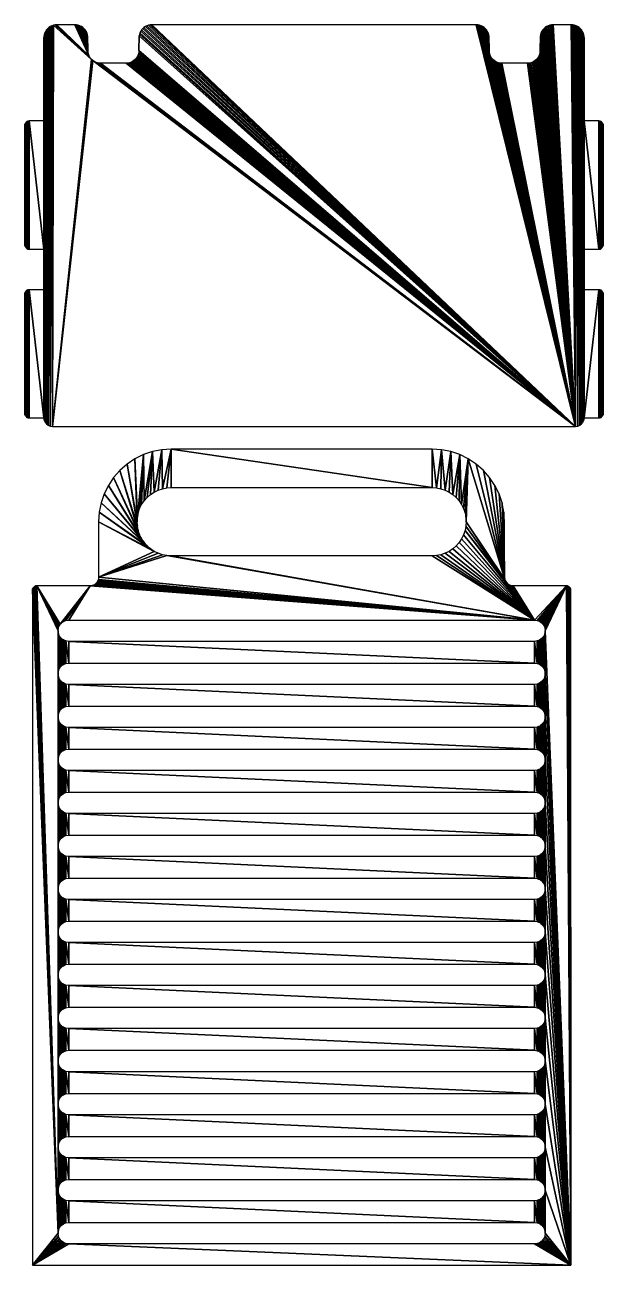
# Model space of a CAD drawing. Header units: metres. Extents: x 5 to 385, y 18 to 313.
# Drawn here: x 4.9 to 140.4, y 18 to 308.3 of the extents above; entities that cross this region are included whole.
import ezdxf

# ---------------------------------------------------------------- set-up
doc = ezdxf.new("R2010")
doc.units = ezdxf.units.M

msp = doc.modelspace()

# ---------------------------------------------------------------- meshes
at = {"layer": 'Group#3'}
mesh = msp.add_polyface(dxfattribs=at)
corners = [(30.7, 206.72), (31.27, 193.04), (32.69, 207.71), (31.2, 192), (31.47, 194.07), (31.81, 195.06), (32.27, 196), (32.85, 196.87), (34.8, 208.42), (33.54, 197.66), (34.33, 198.35), (35.2, 198.93), (36.98, 208.85), (36.14, 199.39), (37.13, 199.73), (39.2, 209), (38.16, 199.93), (39.2, 200), (7.7, 177), (13.22, 168.02), (20.2, 177), (14.24, 168.81), (14.55, 168.91), (15.2, 169), (124.3, 169), (20.72, 177.07), (20.97, 177.15), (21.2, 177.27), (21.42, 177.41), (21.61, 177.59), (21.79, 177.78), (21.93, 178), (22.05, 178.23), (22.13, 178.48), (22.2, 179), (38.16, 184.07), (37.13, 184.27), (36.14, 184.61), (35.2, 185.07), (22.2, 192), (34.33, 185.65), (22.35, 194.22), (33.54, 186.34), (22.78, 196.4), (32.85, 187.13), (23.49, 198.51), (32.27, 188), (24.48, 200.5), (31.81, 188.94), (25.71, 202.35), (31.47, 189.93), (27.18, 204.02), (31.27, 190.96), (28.85, 205.49)]
mesh.append_faces([[corners[k] for k in face] for face in [(0, 1, 2), (1, 0, 3), (2, 7, 8), (8, 11, 12), (12, 14, 15), (18, 19, 20), (20, 24, 25), (25, 24, 26), (26, 24, 27), (27, 24, 28), (28, 24, 29), (29, 24, 30), (30, 24, 31), (31, 24, 32), (32, 24, 33), (34, 38, 39), (39, 40, 41), (41, 42, 43), (43, 44, 45), (45, 46, 47), (47, 48, 49), (49, 50, 51), (51, 52, 53), (53, 3, 0)]], dxfattribs={"vtx0": -1, "vtx1": -1})
mesh.append_faces([[corners[k] for k in face] for face in [(2, 1, 4), (2, 4, 5), (2, 5, 6), (2, 6, 7), (8, 7, 9), (8, 9, 10), (8, 10, 11), (12, 11, 13), (12, 13, 14), (15, 14, 16), (15, 16, 17), (20, 21, 22), (20, 22, 23), (20, 23, 24), (34, 35, 36), (34, 36, 37), (34, 37, 38), (39, 38, 40), (41, 40, 42), (43, 42, 44), (45, 44, 46), (47, 46, 48), (49, 48, 50), (51, 50, 52), (53, 52, 3)]], dxfattribs={"vtx0": -1, "vtx2": -1})
mesh = msp.add_polyface(dxfattribs=at)
corners = [(39.2, 209), (39.2, 200), (100.3, 200), (100.3, 209), (101.34, 199.93), (102.52, 208.85), (102.37, 199.73), (103.36, 199.39), (104.7, 208.42), (104.3, 198.93), (105.17, 198.35), (106.81, 207.71), (105.96, 197.66), (106.65, 196.87), (107.23, 196), (108.8, 206.72), (107.69, 195.06), (108.03, 194.07), (108.23, 193.04), (108.3, 192), (22.13, 178.48), (124.3, 169), (22.2, 179), (38.16, 184.07), (39.2, 184), (100.3, 184), (101.34, 184.07), (102.37, 184.27), (103.36, 184.61), (104.3, 185.07), (105.17, 185.65), (105.96, 186.34), (106.65, 187.13), (107.23, 188), (107.69, 188.94), (108.03, 189.93), (117.71, 177.78), (108.23, 190.96), (117.57, 178), (117.45, 178.23), (117.37, 178.48), (110.65, 205.49), (112.32, 204.02), (113.79, 202.35), (117.3, 179), (115.02, 200.5), (116.01, 198.51), (116.72, 196.4), (117.15, 194.22), (15.2, 164), (124.3, 158.93), (124.3, 164), (15.2, 153.93), (124.3, 148.86), (124.3, 153.93)]
mesh.append_faces([[corners[k] for k in face] for face in [(0, 2, 3), (3, 4, 5), (5, 7, 8), (8, 10, 11), (11, 14, 15), (20, 21, 22), (23, 21, 24), (24, 21, 25), (25, 21, 26), (26, 21, 27), (27, 21, 28), (28, 21, 29), (29, 21, 30), (30, 21, 31), (31, 21, 32), (32, 21, 33), (33, 21, 34), (34, 21, 35), (35, 36, 37), (37, 38, 19), (15, 40, 41), (41, 40, 42), (42, 40, 43), (43, 44, 45), (45, 44, 46), (46, 44, 47), (47, 44, 48), (49, 50, 51), (52, 53, 54)]], dxfattribs={"vtx0": -1, "vtx1": -1})
mesh.append_faces([[corners[k] for k in face] for face in [(22, 21, 23), (35, 21, 36), (19, 40, 15)]], dxfattribs={"vtx0": -1, "vtx1": -1, "vtx2": -1})
mesh.append_faces([[corners[k] for k in face] for face in [(0, 1, 2), (3, 2, 4), (5, 4, 6), (5, 6, 7), (8, 7, 9), (8, 9, 10), (11, 10, 12), (11, 12, 13), (11, 13, 14), (15, 14, 16), (15, 16, 17), (15, 17, 18), (15, 18, 19), (37, 36, 38), (19, 38, 39), (19, 39, 40), (43, 40, 44)]], dxfattribs={"vtx0": -1, "vtx2": -1})
mesh = msp.add_polyface(dxfattribs=at)
corners = [(117.71, 177.78), (124.3, 169), (117.89, 177.59), (118.08, 177.41), (118.3, 177.27), (118.53, 177.15), (118.78, 177.07), (119.3, 177), (131.8, 177), (124.95, 168.91), (125.26, 168.81), (125.55, 168.67), (125.82, 168.48), (126.07, 168.27), (126.28, 168.02), (126.47, 167.75), (126.61, 167.46), (126.71, 167.15), (126.8, 166.5), (124.3, 164), (124.3, 158.93), (124.95, 158.84), (124.95, 164.09), (125.26, 158.74), (125.26, 164.19), (125.55, 158.59), (125.55, 164.33), (125.82, 158.41), (125.82, 164.52), (126.07, 158.2), (126.07, 164.73), (126.28, 157.95), (126.28, 164.98), (126.47, 157.68), (126.47, 165.25), (126.61, 157.39), (126.61, 165.54), (126.71, 157.08), (126.71, 165.85), (126.8, 156.43), (124.3, 153.93), (124.3, 148.86), (124.95, 148.77), (124.95, 154.01), (125.26, 148.67), (125.26, 154.12), (125.55, 148.52), (125.55, 154.26), (125.82, 148.34), (125.82, 154.45), (126.07, 148.12), (126.07, 154.66), (126.28, 147.88), (126.28, 154.91), (126.47, 147.61), (126.47, 155.18), (126.61, 147.31), (126.61, 155.47), (126.71, 147), (126.71, 155.78), (126.8, 146.36), (117.3, 192), (117.15, 194.22), (117.3, 179)]
mesh.append_faces([[corners[k] for k in face] for face in [(0, 1, 2), (2, 1, 3), (3, 1, 4), (4, 1, 5), (5, 1, 6), (6, 1, 7), (7, 1, 8), (19, 21, 22), (22, 23, 24), (24, 25, 26), (26, 27, 28), (28, 29, 30), (30, 31, 32), (32, 33, 34), (34, 35, 36), (36, 37, 38), (38, 39, 18), (40, 42, 43), (43, 44, 45), (45, 46, 47), (47, 48, 49), (49, 50, 51), (51, 52, 53), (53, 54, 55), (55, 56, 57), (57, 58, 59), (59, 60, 39)]], dxfattribs={"vtx0": -1, "vtx1": -1})
mesh.append_faces([[corners[k] for k in face] for face in [(8, 1, 9), (8, 9, 10), (8, 10, 11), (8, 11, 12), (8, 12, 13), (8, 13, 14), (8, 14, 15), (8, 15, 16), (8, 16, 17), (8, 17, 18), (19, 20, 21), (22, 21, 23), (24, 23, 25), (26, 25, 27), (28, 27, 29), (30, 29, 31), (32, 31, 33), (34, 33, 35), (36, 35, 37), (38, 37, 39), (40, 41, 42)]], dxfattribs={"vtx0": -1, "vtx2": -1})
mesh.append_faces([[corners[k] for k in face] for face in [(61, 62, 63)]], dxfattribs={"vtx1": -1})
mesh = msp.add_polyface(dxfattribs=at)
corners = [(6.7, 176), (12.7, 25.5), (6.73, 176.26), (6.78, 176.38), (6.83, 176.5), (6.91, 176.61), (6.99, 176.71), (7.09, 176.79), (7.2, 176.87), (7.32, 176.92), (7.44, 176.97), (7.7, 177), (12.7, 166.5), (12.7, 85.93), (12.7, 96), (12.7, 106.07), (12.7, 116.14), (12.7, 126.21), (12.7, 136.29), (12.7, 146.36), (12.79, 147), (12.7, 156.43), (12.79, 155.78), (12.89, 147.31), (12.79, 136.93), (12.79, 145.71), (12.89, 137.24), (12.89, 145.4), (13.03, 137.54), (13.03, 145.11), (13.22, 137.81), (13.22, 144.84), (13.43, 138.05), (12.79, 126.86), (12.79, 135.64), (12.89, 127.17), (12.89, 135.33), (13.03, 127.46), (13.03, 135.04), (13.22, 127.74), (13.22, 134.76), (12.79, 116.79), (12.79, 125.57), (12.89, 117.1), (12.89, 125.26), (13.03, 117.39), (13.03, 124.96), (13.22, 117.66), (13.22, 124.69), (12.79, 106.72), (12.79, 115.5), (12.89, 107.03), (12.89, 115.19), (13.03, 107.32), (13.03, 114.89), (13.22, 107.59), (13.22, 114.62)]
mesh.append_faces([[corners[k] for k in face] for face in [(0, 1, 2), (2, 1, 3), (3, 1, 4), (4, 1, 5), (5, 1, 6), (6, 1, 7), (7, 1, 8), (8, 1, 9), (9, 1, 10), (10, 1, 11), (20, 21, 19), (24, 19, 18), (19, 24, 25), (25, 26, 27), (27, 28, 29), (29, 30, 31), (33, 18, 17), (18, 33, 34), (34, 35, 36), (36, 37, 38), (38, 39, 40), (41, 17, 16), (17, 41, 42), (42, 43, 44), (44, 45, 46), (46, 47, 48), (16, 49, 50), (50, 51, 52), (52, 53, 54), (54, 55, 56)]], dxfattribs={"vtx0": -1, "vtx1": -1})
mesh.append_faces([[corners[k] for k in face] for face in [(12, 11, 1), (12, 13, 14), (12, 14, 15), (12, 15, 16), (12, 16, 17), (12, 17, 18), (12, 18, 19)]], dxfattribs={"vtx0": -1, "vtx1": -1, "vtx2": -1})
mesh.append_faces([[corners[k] for k in face] for face in [(22, 20, 23), (25, 24, 26), (27, 26, 28), (29, 28, 30), (31, 30, 32), (34, 33, 35), (36, 35, 37), (38, 37, 39), (42, 41, 43), (44, 43, 45), (46, 45, 47)]], dxfattribs={"vtx0": -1, "vtx2": -1})
mesh = msp.add_polyface(dxfattribs=at)
corners = [(6.7, 18), (12.7, 25.5), (6.7, 176), (12.7, 166.5), (12.7, 35.57), (12.7, 45.64), (12.7, 55.71), (12.7, 65.79), (12.7, 75.86), (12.7, 85.93), (12.79, 106.72), (12.7, 116.14), (12.7, 106.07), (12.79, 115.5), (12.89, 107.03), (12.89, 115.19), (13.03, 107.32), (13.03, 114.89), (13.22, 107.59), (13.22, 114.62), (13.43, 107.84), (12.79, 96.65), (12.7, 96), (12.79, 105.42), (12.89, 96.96), (12.89, 105.11), (13.03, 97.25), (13.03, 104.82), (13.22, 97.52), (13.22, 104.55), (13.43, 97.77), (13.43, 104.3), (12.79, 86.58), (12.79, 95.35), (12.89, 86.89), (12.89, 95.04), (13.03, 87.18), (13.03, 94.75), (13.22, 87.45), (13.22, 94.48), (13.43, 87.7), (13.43, 94.23), (12.79, 76.5), (12.79, 85.28), (12.89, 76.81), (12.89, 84.97), (13.03, 77.11), (13.03, 84.68), (13.22, 77.38), (13.22, 84.41), (13.43, 77.62), (13.43, 84.16), (12.79, 66.43), (12.79, 75.21), (12.89, 66.74), (12.89, 74.9), (13.03, 67.04), (13.03, 74.61), (13.22, 67.31), (13.22, 74.34), (13.43, 67.55)]
mesh.append_faces([[corners[k] for k in face] for face in [(0, 1, 2), (10, 11, 12), (21, 12, 22), (12, 21, 23), (23, 24, 25), (25, 26, 27), (27, 28, 29), (29, 30, 31), (32, 22, 9), (22, 32, 33), (33, 34, 35), (35, 36, 37), (37, 38, 39), (39, 40, 41), (42, 9, 8), (9, 42, 43), (43, 44, 45), (45, 46, 47), (47, 48, 49), (49, 50, 51), (8, 52, 53), (53, 54, 55), (55, 56, 57), (57, 58, 59)]], dxfattribs={"vtx0": -1, "vtx1": -1})
mesh.append_faces([[corners[k] for k in face] for face in [(3, 1, 4), (3, 4, 5), (3, 5, 6), (3, 6, 7), (3, 7, 8), (3, 8, 9)]], dxfattribs={"vtx0": -1, "vtx1": -1, "vtx2": -1})
mesh.append_faces([[corners[k] for k in face] for face in [(13, 10, 14), (15, 14, 16), (17, 16, 18), (19, 18, 20), (23, 21, 24), (25, 24, 26), (27, 26, 28), (29, 28, 30), (33, 32, 34), (35, 34, 36), (37, 36, 38), (39, 38, 40), (43, 42, 44), (45, 44, 46), (47, 46, 48), (49, 48, 50), (55, 54, 56), (57, 56, 58), (59, 58, 60)]], dxfattribs={"vtx0": -1, "vtx2": -1})
mesh = msp.add_polyface(dxfattribs=at)
corners = [(13.22, 168.02), (7.7, 177), (13.03, 167.75), (12.89, 167.46), (12.79, 167.15), (12.7, 166.5), (12.7, 146.36), (12.7, 156.43), (20.2, 177), (13.43, 168.27), (13.68, 168.48), (13.95, 168.67), (14.24, 168.81), (12.79, 157.08), (12.79, 165.85), (12.89, 157.39), (12.89, 165.54), (13.03, 157.68), (13.03, 165.25), (13.22, 157.95), (13.22, 164.98), (13.43, 158.2), (13.43, 164.73), (13.68, 158.41), (13.68, 164.52), (13.95, 158.59), (13.95, 164.33), (14.24, 164.19), (14.24, 158.74), (14.55, 158.84), (14.55, 164.09), (15.2, 158.93), (15.2, 164), (124.3, 158.93), (12.79, 147), (12.79, 155.78), (12.89, 147.31), (12.89, 155.47), (13.03, 147.61), (13.03, 155.18), (13.22, 147.88), (13.22, 154.91), (13.43, 148.12), (13.43, 154.66), (13.68, 148.34), (13.68, 154.45), (13.95, 148.52), (13.95, 154.26), (14.24, 154.12), (14.24, 148.67), (14.55, 148.77), (14.55, 154.01), (15.2, 148.86), (15.2, 153.93), (124.3, 148.86)]
mesh.append_faces([[corners[k] for k in face] for face in [(0, 1, 2), (2, 1, 3), (3, 1, 4), (4, 1, 5), (13, 5, 7), (5, 13, 14), (14, 15, 16), (16, 17, 18), (18, 19, 20), (20, 21, 22), (22, 23, 24), (24, 25, 26), (26, 25, 27), (27, 29, 30), (30, 31, 32), (7, 34, 35), (35, 36, 37), (37, 38, 39), (39, 40, 41), (41, 42, 43), (43, 44, 45), (45, 46, 47), (47, 46, 48), (48, 50, 51), (51, 52, 53)]], dxfattribs={"vtx0": -1, "vtx1": -1})
mesh.append_faces([[corners[k] for k in face] for face in [(5, 6, 7)]], dxfattribs={"vtx0": -1, "vtx1": -1, "vtx2": -1})
mesh.append_faces([[corners[k] for k in face] for face in [(8, 0, 9), (8, 9, 10), (8, 10, 11), (8, 11, 12), (14, 13, 15), (16, 15, 17), (18, 17, 19), (20, 19, 21), (22, 21, 23), (24, 23, 25), (27, 25, 28), (27, 28, 29), (30, 29, 31), (32, 31, 33), (37, 36, 38), (39, 38, 40), (41, 40, 42), (43, 42, 44), (45, 44, 46), (48, 46, 49), (48, 49, 50), (51, 50, 52), (53, 52, 54)]], dxfattribs={"vtx0": -1, "vtx2": -1})
mesh = msp.add_polyface(dxfattribs=at)
corners = [(126.8, 156.43), (132.8, 18), (126.8, 166.5), (131.8, 177), (132.06, 176.97), (132.18, 176.92), (132.3, 176.87), (132.41, 176.79), (132.51, 176.71), (132.59, 176.61), (132.67, 176.5), (132.72, 176.38), (132.77, 176.26), (132.8, 176), (126.28, 154.91), (126.28, 147.88), (126.47, 147.61), (126.47, 155.18), (126.61, 147.31), (126.61, 155.47), (126.71, 147), (126.71, 155.78), (126.8, 146.36), (126.07, 144.59), (126.28, 137.81), (126.28, 144.84), (126.47, 137.54), (126.47, 145.11), (126.61, 137.24), (126.61, 145.4), (126.71, 136.93), (126.71, 145.71), (126.8, 136.29), (126.07, 134.52), (126.28, 127.74), (126.28, 134.76), (126.47, 127.46), (126.47, 135.04), (126.61, 127.17), (126.61, 135.33), (126.71, 126.86), (126.71, 135.64), (126.8, 126.21), (126.07, 124.45), (126.07, 117.91), (126.28, 117.66), (126.28, 124.69), (126.47, 117.39), (126.47, 124.96), (126.61, 117.1), (126.61, 125.26), (126.71, 116.79), (126.71, 125.57), (126.8, 116.14), (126.07, 114.38), (126.28, 107.59), (126.28, 114.62), (126.47, 107.32), (126.47, 114.89), (126.61, 107.03), (126.61, 115.19), (126.71, 106.72), (126.71, 115.5), (126.8, 106.07)]
mesh.append_faces([[corners[k] for k in face] for face in [(12, 1, 13)]], dxfattribs={"vtx0": -1})
mesh.append_faces([[corners[k] for k in face] for face in [(3, 1, 4), (4, 1, 5), (5, 1, 6), (6, 1, 7), (7, 1, 8), (8, 1, 9), (9, 1, 10), (10, 1, 11), (11, 1, 12), (23, 24, 25), (25, 26, 27), (27, 28, 29), (29, 30, 31), (31, 32, 22), (33, 34, 35), (35, 36, 37), (37, 38, 39), (39, 40, 41), (41, 42, 32), (43, 45, 46), (46, 47, 48), (48, 49, 50), (50, 51, 52), (52, 53, 42), (54, 55, 56), (56, 57, 58), (58, 59, 60), (60, 61, 62), (62, 63, 53)]], dxfattribs={"vtx0": -1, "vtx1": -1})
mesh.append_faces([[corners[k] for k in face] for face in [(0, 1, 2), (2, 1, 3)]], dxfattribs={"vtx0": -1, "vtx1": -1, "vtx2": -1})
mesh.append_faces([[corners[k] for k in face] for face in [(14, 15, 16), (17, 16, 18), (19, 18, 20), (21, 20, 22), (25, 24, 26), (27, 26, 28), (29, 28, 30), (31, 30, 32), (35, 34, 36), (37, 36, 38), (39, 38, 40), (41, 40, 42), (43, 44, 45), (46, 45, 47), (48, 47, 49), (50, 49, 51), (52, 51, 53)]], dxfattribs={"vtx0": -1, "vtx2": -1})
mesh = msp.add_polyface(dxfattribs=at)
corners = [(124.95, 154.01), (124.95, 148.77), (125.26, 148.67), (125.26, 154.12), (125.55, 148.52), (125.55, 154.26), (125.82, 148.34), (125.82, 154.45), (126.07, 148.12), (126.07, 154.66), (126.28, 147.88), (15.2, 143.86), (124.3, 138.79), (124.3, 143.86), (124.95, 138.7), (124.95, 143.94), (125.26, 138.6), (125.26, 144.05), (125.55, 138.45), (125.55, 144.19), (125.82, 138.27), (125.82, 144.37), (126.07, 138.05), (126.07, 144.59), (126.28, 137.81), (15.2, 133.79), (124.3, 128.71), (124.3, 133.79), (124.95, 128.63), (124.95, 133.87), (125.26, 128.52), (125.26, 133.98), (125.55, 128.38), (125.55, 134.12), (125.82, 128.2), (125.82, 134.3), (126.07, 127.98), (126.07, 134.52), (126.28, 127.74), (15.2, 123.71), (124.3, 118.64), (124.3, 123.71), (124.95, 118.56), (124.95, 123.8), (125.26, 118.45), (125.26, 123.9), (125.55, 118.31), (125.55, 124.05), (125.82, 118.13), (125.82, 124.23), (126.07, 117.91), (126.07, 124.45), (15.2, 113.64), (124.3, 108.57), (124.3, 113.64), (124.95, 108.49), (124.95, 113.73), (125.26, 108.38), (125.26, 113.83), (125.55, 108.24), (125.55, 113.98), (125.82, 108.05), (125.82, 114.16), (126.07, 107.84), (126.07, 114.38)]
mesh.append_faces([[corners[k] for k in face] for face in [(11, 12, 13), (13, 14, 15), (15, 16, 17), (17, 18, 19), (19, 20, 21), (21, 22, 23), (25, 26, 27), (27, 28, 29), (29, 30, 31), (31, 32, 33), (33, 34, 35), (35, 36, 37), (39, 40, 41), (41, 42, 43), (43, 44, 45), (45, 46, 47), (47, 48, 49), (49, 50, 51), (52, 53, 54), (54, 55, 56), (56, 57, 58), (58, 59, 60), (60, 61, 62), (62, 63, 64)]], dxfattribs={"vtx0": -1, "vtx1": -1})
mesh.append_faces([[corners[k] for k in face] for face in [(0, 1, 2), (3, 2, 4), (5, 4, 6), (7, 6, 8), (9, 8, 10), (13, 12, 14), (15, 14, 16), (17, 16, 18), (19, 18, 20), (21, 20, 22), (23, 22, 24), (27, 26, 28), (29, 28, 30), (31, 30, 32), (33, 32, 34), (35, 34, 36), (37, 36, 38), (41, 40, 42), (43, 42, 44), (45, 44, 46), (47, 46, 48), (49, 48, 50), (54, 53, 55), (56, 55, 57), (58, 57, 59)]], dxfattribs={"vtx0": -1, "vtx2": -1})
mesh = msp.add_polyface(dxfattribs=at)
corners = [(126.8, 126.21), (132.8, 18), (126.8, 136.29), (126.8, 146.36), (126.8, 156.43), (125.55, 113.98), (125.55, 108.24), (125.82, 108.05), (125.82, 114.16), (126.07, 107.84), (126.07, 114.38), (126.28, 107.59), (126.28, 114.62), (126.47, 107.32), (126.47, 114.89), (126.61, 107.03), (126.61, 115.19), (126.71, 106.72), (126.71, 115.5), (126.8, 106.07), (124.3, 103.57), (124.3, 98.5), (124.95, 98.41), (124.95, 103.66), (125.26, 98.31), (125.26, 103.76), (125.55, 98.17), (125.55, 103.91), (125.82, 97.98), (125.82, 104.09), (126.07, 97.77), (126.07, 104.3), (126.28, 97.52), (126.28, 104.55), (126.47, 97.25), (126.47, 104.82), (126.61, 96.96), (126.61, 105.11), (126.71, 96.65), (126.71, 105.42), (126.8, 96), (124.3, 93.5), (124.3, 88.43), (124.95, 88.34), (124.95, 93.59), (125.26, 88.24), (125.26, 93.69), (125.55, 88.09), (125.55, 93.83), (125.82, 87.91), (125.82, 94.02), (126.07, 87.7), (126.07, 94.23), (126.28, 87.45), (126.28, 94.48), (126.47, 87.18), (126.47, 94.75), (126.61, 86.89), (126.61, 95.04), (126.71, 86.58), (126.71, 95.35), (126.8, 85.93)]
mesh.append_faces([[corners[k] for k in face] for face in [(20, 22, 23), (23, 24, 25), (25, 26, 27), (27, 28, 29), (29, 30, 31), (31, 32, 33), (33, 34, 35), (35, 36, 37), (37, 38, 39), (39, 40, 19), (41, 43, 44), (44, 45, 46), (46, 47, 48), (48, 49, 50), (50, 51, 52), (52, 53, 54), (54, 55, 56), (56, 57, 58), (58, 59, 60), (60, 61, 40)]], dxfattribs={"vtx0": -1, "vtx1": -1})
mesh.append_faces([[corners[k] for k in face] for face in [(0, 1, 2), (2, 1, 3), (3, 1, 4)]], dxfattribs={"vtx0": -1, "vtx1": -1, "vtx2": -1})
mesh.append_faces([[corners[k] for k in face] for face in [(5, 6, 7), (8, 7, 9), (10, 9, 11), (12, 11, 13), (14, 13, 15), (16, 15, 17), (18, 17, 19), (20, 21, 22), (23, 22, 24), (25, 24, 26), (27, 26, 28), (29, 28, 30), (31, 30, 32), (33, 32, 34), (35, 34, 36), (37, 36, 38), (39, 38, 40), (41, 42, 43), (44, 43, 45), (46, 45, 47), (48, 47, 49), (50, 49, 51), (52, 51, 53), (54, 53, 55), (56, 55, 57), (58, 57, 59)]], dxfattribs={"vtx0": -1, "vtx2": -1})
mesh = msp.add_polyface(dxfattribs=at)
corners = [(13.22, 144.84), (13.43, 138.05), (13.43, 144.59), (13.68, 138.27), (13.68, 144.37), (13.95, 138.45), (13.95, 144.19), (14.24, 144.05), (14.24, 138.6), (14.55, 138.7), (14.55, 143.94), (15.2, 138.79), (15.2, 143.86), (124.3, 138.79), (13.22, 134.76), (13.22, 127.74), (13.43, 127.98), (13.43, 134.52), (13.68, 128.2), (13.68, 134.3), (13.95, 128.38), (13.95, 134.12), (14.24, 133.98), (14.24, 128.52), (14.55, 128.63), (14.55, 133.87), (15.2, 128.71), (15.2, 133.79), (124.3, 128.71), (13.22, 124.69), (13.22, 117.66), (13.43, 117.91), (13.43, 124.45), (13.68, 118.13), (13.68, 124.23), (13.95, 118.31), (13.95, 124.05), (14.24, 123.9), (14.24, 118.45), (14.55, 118.56), (14.55, 123.8), (15.2, 118.64), (15.2, 123.71), (124.3, 118.64), (13.22, 114.62), (13.43, 107.84), (13.43, 114.38), (13.68, 108.05), (13.68, 114.16), (13.95, 108.24), (13.95, 113.98), (14.24, 113.83), (14.24, 108.38), (14.55, 108.49), (14.55, 113.73), (15.2, 108.57), (15.2, 113.64), (124.3, 108.57)]
mesh.append_faces([[corners[k] for k in face] for face in [(0, 1, 2), (2, 3, 4), (4, 5, 6), (6, 5, 7), (7, 9, 10), (10, 11, 12), (14, 16, 17), (17, 18, 19), (19, 20, 21), (21, 20, 22), (22, 24, 25), (25, 26, 27), (29, 31, 32), (32, 33, 34), (34, 35, 36), (36, 35, 37), (37, 39, 40), (40, 41, 42), (44, 45, 46), (46, 47, 48), (48, 49, 50), (50, 49, 51), (51, 53, 54), (54, 55, 56)]], dxfattribs={"vtx0": -1, "vtx1": -1})
mesh.append_faces([[corners[k] for k in face] for face in [(2, 1, 3), (4, 3, 5), (7, 5, 8), (7, 8, 9), (10, 9, 11), (12, 11, 13), (14, 15, 16), (17, 16, 18), (19, 18, 20), (22, 20, 23), (22, 23, 24), (25, 24, 26), (27, 26, 28), (29, 30, 31), (32, 31, 33), (34, 33, 35), (37, 35, 38), (37, 38, 39), (40, 39, 41), (42, 41, 43), (48, 47, 49), (51, 49, 52), (51, 52, 53), (54, 53, 55), (56, 55, 57)]], dxfattribs={"vtx0": -1, "vtx2": -1})
mesh = msp.add_polyface(dxfattribs=at)
corners = [(126.8, 85.93), (132.8, 18), (126.8, 96), (126.8, 106.07), (126.8, 116.14), (126.8, 126.21), (126.71, 95.35), (126.71, 86.58), (124.3, 83.43), (124.3, 78.36), (124.95, 78.27), (124.95, 83.51), (125.26, 78.17), (125.26, 83.62), (125.55, 78.02), (125.55, 83.76), (125.82, 77.84), (125.82, 83.95), (126.07, 77.62), (126.07, 84.16), (126.28, 77.38), (126.28, 84.41), (126.47, 77.11), (126.47, 84.68), (126.61, 76.81), (126.61, 84.97), (126.71, 76.5), (126.71, 85.28), (126.8, 75.86), (15.2, 73.36), (124.3, 68.29), (124.3, 73.36), (124.95, 68.2), (124.95, 73.44), (125.26, 68.1), (125.26, 73.55), (125.55, 67.95), (125.55, 73.69), (125.82, 67.77), (125.82, 73.87), (126.07, 67.55), (126.07, 74.09), (126.28, 67.31), (126.28, 74.34), (126.47, 67.04), (126.47, 74.61), (126.61, 66.74), (126.61, 74.9), (126.71, 66.43), (126.71, 75.21), (126.8, 65.79), (126.47, 64.54), (126.61, 56.67), (126.61, 64.83), (126.71, 56.36), (126.71, 65.14), (126.8, 55.71)]
mesh.append_faces([[corners[k] for k in face] for face in [(8, 10, 11), (11, 12, 13), (13, 14, 15), (15, 16, 17), (17, 18, 19), (19, 20, 21), (21, 22, 23), (23, 24, 25), (25, 26, 27), (27, 28, 0), (29, 30, 31), (31, 32, 33), (33, 34, 35), (35, 36, 37), (37, 38, 39), (39, 40, 41), (41, 42, 43), (43, 44, 45), (45, 46, 47), (47, 48, 49), (49, 50, 28), (51, 52, 53), (53, 54, 55), (55, 56, 50)]], dxfattribs={"vtx0": -1, "vtx1": -1})
mesh.append_faces([[corners[k] for k in face] for face in [(0, 1, 2), (2, 1, 3), (3, 1, 4), (4, 1, 5)]], dxfattribs={"vtx0": -1, "vtx1": -1, "vtx2": -1})
mesh.append_faces([[corners[k] for k in face] for face in [(6, 7, 0), (8, 9, 10), (11, 10, 12), (13, 12, 14), (15, 14, 16), (17, 16, 18), (19, 18, 20), (21, 20, 22), (23, 22, 24), (25, 24, 26), (27, 26, 28), (31, 30, 32), (33, 32, 34), (35, 34, 36), (37, 36, 38), (39, 38, 40), (41, 40, 42), (43, 42, 44), (45, 44, 46), (47, 46, 48), (49, 48, 50)]], dxfattribs={"vtx0": -1, "vtx2": -1})
mesh = msp.add_polyface(dxfattribs=at)
corners = [(13.43, 114.38), (13.43, 107.84), (13.68, 108.05), (13.43, 104.3), (13.43, 97.77), (13.68, 97.98), (13.68, 104.09), (13.95, 98.17), (13.95, 103.91), (14.24, 103.76), (14.24, 98.31), (14.55, 98.41), (14.55, 103.66), (15.2, 98.5), (15.2, 103.57), (124.3, 98.5), (124.3, 103.57), (13.43, 94.23), (13.43, 87.7), (13.68, 87.91), (13.68, 94.02), (13.95, 88.09), (13.95, 93.83), (14.24, 93.69), (14.24, 88.24), (14.55, 88.34), (14.55, 93.59), (15.2, 88.43), (15.2, 93.5), (124.3, 88.43), (124.3, 93.5), (13.43, 84.16), (13.43, 77.62), (13.68, 77.84), (13.68, 83.95), (13.95, 78.02), (13.95, 83.76), (14.24, 83.62), (14.24, 78.17), (14.55, 78.27), (14.55, 83.51), (15.2, 78.36), (15.2, 83.43), (124.3, 78.36), (124.3, 83.43), (13.22, 74.34), (13.43, 67.55), (13.43, 74.09), (13.68, 67.77), (13.68, 73.87), (13.95, 67.95), (13.95, 73.69), (14.24, 73.55), (14.24, 68.1), (14.55, 68.2), (14.55, 73.44), (15.2, 68.29), (15.2, 73.36), (124.3, 68.29)]
mesh.append_faces([[corners[k] for k in face] for face in [(3, 5, 6), (6, 7, 8), (8, 7, 9), (9, 11, 12), (12, 13, 14), (14, 15, 16), (17, 19, 20), (20, 21, 22), (22, 21, 23), (23, 25, 26), (26, 27, 28), (28, 29, 30), (31, 33, 34), (34, 35, 36), (36, 35, 37), (37, 39, 40), (40, 41, 42), (42, 43, 44), (45, 46, 47), (47, 48, 49), (49, 50, 51), (51, 50, 52), (52, 54, 55), (55, 56, 57)]], dxfattribs={"vtx0": -1, "vtx1": -1})
mesh.append_faces([[corners[k] for k in face] for face in [(0, 1, 2), (3, 4, 5), (6, 5, 7), (9, 7, 10), (9, 10, 11), (12, 11, 13), (14, 13, 15), (17, 18, 19), (20, 19, 21), (23, 21, 24), (23, 24, 25), (26, 25, 27), (28, 27, 29), (31, 32, 33), (34, 33, 35), (37, 35, 38), (37, 38, 39), (40, 39, 41), (42, 41, 43), (47, 46, 48), (49, 48, 50), (52, 50, 53), (52, 53, 54), (55, 54, 56), (57, 56, 58)]], dxfattribs={"vtx0": -1, "vtx2": -1})
mesh = msp.add_polyface(dxfattribs=at)
corners = [(124.3, 23), (132.8, 18), (124.95, 23.09), (125.26, 23.19), (125.55, 23.33), (125.82, 23.52), (126.07, 23.73), (126.28, 23.98), (126.47, 24.25), (126.61, 24.54), (126.71, 24.85), (126.8, 25.5), (126.8, 35.57), (126.8, 45.64), (126.8, 55.71), (126.8, 65.79), (126.8, 75.86), (126.8, 85.93), (126.07, 64.02), (126.28, 57.24), (126.28, 64.26), (126.47, 56.96), (126.47, 64.54), (126.61, 56.67), (126.61, 64.83), (126.71, 56.36), (126.71, 65.14), (126.07, 53.95), (126.28, 47.16), (126.28, 54.19), (126.47, 46.89), (126.47, 54.46), (126.61, 46.6), (126.61, 54.76), (126.71, 46.29), (126.71, 55.07), (126.07, 43.88), (126.28, 37.09), (126.28, 44.12), (126.47, 36.82), (126.47, 44.39), (126.61, 36.53), (126.61, 44.69), (126.71, 36.22), (126.71, 45), (126.07, 33.8), (126.28, 27.02), (126.28, 34.05), (126.47, 26.75), (126.47, 34.32), (126.61, 26.46), (126.61, 34.61), (126.71, 26.15), (126.71, 34.92)]
mesh.append_faces([[corners[k] for k in face] for face in [(0, 1, 2), (2, 1, 3), (3, 1, 4), (4, 1, 5), (5, 1, 6), (6, 1, 7), (7, 1, 8), (8, 1, 9), (9, 1, 10), (10, 1, 11), (18, 19, 20), (20, 21, 22), (27, 28, 29), (29, 30, 31), (31, 32, 33), (33, 34, 35), (35, 13, 14), (36, 37, 38), (38, 39, 40), (40, 41, 42), (42, 43, 44), (44, 12, 13), (45, 46, 47), (47, 48, 49), (49, 50, 51), (51, 52, 53), (53, 11, 12)]], dxfattribs={"vtx0": -1, "vtx1": -1})
mesh.append_faces([[corners[k] for k in face] for face in [(11, 1, 12), (12, 1, 13), (13, 1, 14), (14, 1, 15), (15, 1, 16), (16, 1, 17)]], dxfattribs={"vtx0": -1, "vtx1": -1, "vtx2": -1})
mesh.append_faces([[corners[k] for k in face] for face in [(20, 19, 21), (22, 21, 23), (24, 23, 25), (26, 25, 14), (29, 28, 30), (31, 30, 32), (33, 32, 34), (35, 34, 13), (38, 37, 39), (40, 39, 41), (42, 41, 43), (44, 43, 12), (47, 46, 48), (49, 48, 50), (51, 50, 52), (53, 52, 11)]], dxfattribs={"vtx0": -1, "vtx2": -1})
mesh = msp.add_polyface(dxfattribs=at)
corners = [(12.79, 66.43), (12.7, 75.86), (12.7, 65.79), (12.79, 75.21), (12.89, 66.74), (12.79, 56.36), (12.7, 55.71), (12.79, 65.14), (12.89, 56.67), (12.89, 64.83), (13.03, 56.96), (13.03, 64.54), (13.22, 57.24), (13.22, 64.26), (13.43, 57.48), (13.43, 64.02), (13.68, 57.7), (13.68, 63.8), (13.95, 57.88), (13.95, 63.62), (14.24, 63.48), (14.24, 58.02), (14.55, 58.13), (14.55, 63.37), (15.2, 58.21), (15.2, 63.29), (124.3, 58.21), (12.79, 46.29), (12.7, 45.64), (12.79, 55.07), (12.89, 46.6), (12.89, 54.76), (13.03, 46.89), (13.03, 54.46), (13.22, 47.16), (13.22, 54.19), (13.43, 47.41), (13.43, 53.95), (13.68, 47.63), (13.68, 53.73), (13.95, 47.81), (13.95, 53.55), (14.24, 53.4), (14.24, 47.95), (14.55, 48.06), (14.55, 53.3), (15.2, 48.14), (15.2, 53.21), (124.3, 48.14), (12.79, 36.22), (12.79, 45), (12.89, 36.53), (12.89, 44.69), (13.03, 36.82), (13.03, 44.39), (13.22, 37.09), (13.22, 44.12), (13.43, 37.34), (13.43, 43.88)]
mesh.append_faces([[corners[k] for k in face] for face in [(0, 1, 2), (5, 2, 6), (2, 5, 7), (7, 8, 9), (9, 10, 11), (11, 12, 13), (13, 14, 15), (15, 16, 17), (17, 18, 19), (19, 18, 20), (20, 22, 23), (23, 24, 25), (27, 6, 28), (6, 27, 29), (29, 30, 31), (31, 32, 33), (33, 34, 35), (35, 36, 37), (37, 38, 39), (39, 40, 41), (41, 40, 42), (42, 44, 45), (45, 46, 47), (28, 49, 50), (50, 51, 52), (52, 53, 54), (54, 55, 56), (56, 57, 58)]], dxfattribs={"vtx0": -1, "vtx1": -1})
mesh.append_faces([[corners[k] for k in face] for face in [(3, 0, 4), (7, 5, 8), (9, 8, 10), (11, 10, 12), (13, 12, 14), (15, 14, 16), (17, 16, 18), (20, 18, 21), (20, 21, 22), (23, 22, 24), (25, 24, 26), (29, 27, 30), (31, 30, 32), (33, 32, 34), (35, 34, 36), (37, 36, 38), (39, 38, 40), (42, 40, 43), (42, 43, 44), (45, 44, 46), (47, 46, 48)]], dxfattribs={"vtx0": -1, "vtx2": -1})
mesh = msp.add_polyface(dxfattribs=at)
corners = [(15.2, 23), (132.8, 18), (124.3, 23), (15.2, 63.29), (124.3, 58.21), (124.3, 63.29), (124.95, 58.13), (124.95, 63.37), (125.26, 58.02), (125.26, 63.48), (125.55, 57.88), (125.55, 63.62), (125.82, 57.7), (125.82, 63.8), (126.07, 57.48), (126.07, 64.02), (126.28, 57.24), (15.2, 53.21), (124.3, 48.14), (124.3, 53.21), (124.95, 48.06), (124.95, 53.3), (125.26, 47.95), (125.26, 53.4), (125.55, 47.81), (125.55, 53.55), (125.82, 47.63), (125.82, 53.73), (126.07, 47.41), (126.07, 53.95), (126.28, 47.16), (15.2, 43.14), (124.3, 38.07), (124.3, 43.14), (124.95, 37.99), (124.95, 43.23), (125.26, 37.88), (125.26, 43.33), (125.55, 37.74), (125.55, 43.48), (125.82, 37.55), (125.82, 43.66), (126.07, 37.34), (126.07, 43.88), (126.28, 37.09), (15.2, 33.07), (124.3, 28), (124.3, 33.07), (124.95, 27.91), (124.95, 33.16), (125.26, 27.81), (125.26, 33.26), (125.55, 27.67), (125.55, 33.41), (125.82, 27.48), (125.82, 33.59), (126.07, 27.27), (126.07, 33.8), (126.28, 27.02)]
mesh.append_faces([[corners[k] for k in face] for face in [(0, 1, 2), (3, 4, 5), (5, 6, 7), (7, 8, 9), (9, 10, 11), (11, 12, 13), (13, 14, 15), (17, 18, 19), (19, 20, 21), (21, 22, 23), (23, 24, 25), (25, 26, 27), (27, 28, 29), (31, 32, 33), (33, 34, 35), (35, 36, 37), (37, 38, 39), (39, 40, 41), (41, 42, 43), (45, 46, 47), (47, 48, 49), (49, 50, 51), (51, 52, 53), (53, 54, 55), (55, 56, 57)]], dxfattribs={"vtx0": -1, "vtx1": -1})
mesh.append_faces([[corners[k] for k in face] for face in [(5, 4, 6), (7, 6, 8), (9, 8, 10), (11, 10, 12), (13, 12, 14), (15, 14, 16), (19, 18, 20), (21, 20, 22), (23, 22, 24), (25, 24, 26), (27, 26, 28), (29, 28, 30), (33, 32, 34), (35, 34, 36), (37, 36, 38), (39, 38, 40), (41, 40, 42), (43, 42, 44), (47, 46, 48), (49, 48, 50), (51, 50, 52), (53, 52, 54), (55, 54, 56), (57, 56, 58)]], dxfattribs={"vtx0": -1, "vtx2": -1})
mesh = msp.add_polyface(dxfattribs=at)
corners = [(12.7, 25.5), (6.7, 18), (12.79, 24.85), (12.89, 24.54), (13.03, 24.25), (13.22, 23.98), (13.43, 23.73), (13.68, 23.52), (13.95, 23.33), (14.24, 23.19), (14.55, 23.09), (15.2, 23), (132.8, 18), (12.79, 36.22), (12.7, 45.64), (12.7, 35.57), (12.79, 45), (12.89, 36.53), (12.89, 44.69), (13.03, 36.82), (13.03, 44.39), (13.22, 37.09), (13.22, 44.12), (13.43, 37.34), (13.43, 43.88), (13.68, 37.55), (13.68, 43.66), (13.95, 37.74), (13.95, 43.48), (14.24, 43.33), (14.24, 37.88), (14.55, 37.99), (14.55, 43.23), (15.2, 38.07), (15.2, 43.14), (124.3, 38.07), (12.79, 26.15), (12.79, 34.92), (12.89, 26.46), (12.89, 34.61), (13.03, 26.75), (13.03, 34.32), (13.22, 27.02), (13.22, 34.05), (13.43, 27.27), (13.43, 33.8), (13.68, 27.48), (13.68, 33.59), (13.95, 27.67), (13.95, 33.41), (14.24, 33.26), (14.24, 27.81), (14.55, 27.91), (14.55, 33.16), (15.2, 28), (15.2, 33.07), (124.3, 28)]
mesh.append_faces([[corners[k] for k in face] for face in [(0, 1, 2), (2, 1, 3), (3, 1, 4), (4, 1, 5), (5, 1, 6), (6, 1, 7), (7, 1, 8), (8, 1, 9), (9, 1, 10), (10, 1, 11), (13, 14, 15), (24, 25, 26), (26, 27, 28), (28, 27, 29), (29, 31, 32), (32, 33, 34), (36, 15, 0), (15, 36, 37), (37, 38, 39), (39, 40, 41), (41, 42, 43), (43, 44, 45), (45, 46, 47), (47, 48, 49), (49, 48, 50), (50, 52, 53), (53, 54, 55)]], dxfattribs={"vtx0": -1, "vtx1": -1})
mesh.append_faces([[corners[k] for k in face] for face in [(11, 1, 12), (16, 13, 17), (18, 17, 19), (20, 19, 21), (22, 21, 23), (24, 23, 25), (26, 25, 27), (29, 27, 30), (29, 30, 31), (32, 31, 33), (34, 33, 35), (37, 36, 38), (39, 38, 40), (41, 40, 42), (43, 42, 44), (45, 44, 46), (47, 46, 48), (50, 48, 51), (50, 51, 52), (53, 52, 54), (55, 54, 56)]], dxfattribs={"vtx0": -1, "vtx2": -1})
at = {"layer": 'Group#7'}
mesh = msp.add_polyface(dxfattribs=at)
corners = [(125.68, 305.69, 0), (125.65, 305.3, 0), (125.65, 302.3, 0), (31.68, 305.69, 0), (31.65, 305.3, 0), (31.65, 302.3, 0), (4.9, 256.8, 0), (4.93, 285.06, 0), (4.9, 284.8, 0), (4.93, 256.54, 0), (5.03, 285.3, 0), (5.03, 256.3, 0), (5.19, 285.51, 0), (5.19, 256.09, 0), (5.4, 285.67, 0), (5.4, 255.93, 0), (5.64, 285.77, 0), (5.64, 255.83, 0), (5.9, 285.8, 0), (5.9, 255.8, 0), (9.4, 255.8, 0), (9.4, 285.8, 0), (9.4, 305.3, 0), (4.93, 217.04, 0), (4.9, 245.3, 0), (4.9, 217.3, 0), (4.93, 245.56, 0), (5.03, 245.8, 0), (5.03, 216.8, 0), (5.19, 246.01, 0), (5.19, 216.59, 0), (5.4, 246.17, 0), (5.4, 216.43, 0), (5.64, 246.27, 0), (5.64, 216.33, 0), (5.9, 246.3, 0), (5.9, 216.3, 0), (9.4, 216.3, 0), (9.4, 246.3, 0), (9.47, 215.78, 0), (9.43, 305.69, 0), (9.5, 306.08, 0), (9.67, 215.3, 0), (9.63, 306.45, 0), (9.8, 306.8, 0), (9.99, 214.89, 0), (10.02, 307.13, 0), (10.4, 214.57, 0), (10.28, 307.42, 0), (10.57, 307.68, 0), (10.88, 214.37, 0), (10.9, 307.9, 0), (11.4, 214.3, 0), (11.25, 308.07, 0), (11.62, 308.2, 0), (20.53, 300.18, 0), (20.82, 299.92, 0), (133.9, 214.3, 0), (12.01, 308.27, 0), (12.4, 308.3, 0), (20.27, 300.47, 0), (20.05, 300.8, 0), (19.88, 301.15, 0), (16.65, 308.3, 0), (17.04, 308.27, 0), (17.43, 308.2, 0), (19.75, 301.52, 0), (17.8, 308.07, 0), (18.15, 307.9, 0), (18.48, 307.68, 0), (19.68, 301.91, 0), (18.77, 307.42, 0), (19.03, 307.13, 0), (19.25, 306.8, 0), (19.65, 302.3, 0), (19.42, 306.45, 0), (19.55, 306.08, 0), (19.62, 305.69, 0), (19.65, 305.3, 0), (21.15, 299.7, 0), (21.5, 299.53, 0), (21.87, 299.4, 0), (22.26, 299.33, 0), (22.65, 299.3, 0), (28.65, 299.3, 0), (29.04, 299.33, 0), (29.43, 299.4, 0), (29.8, 299.53, 0), (30.15, 299.7, 0), (30.48, 299.92, 0), (30.77, 300.18, 0), (31.03, 300.47, 0), (31.25, 300.8, 0), (31.42, 301.15, 0), (31.55, 301.52, 0), (31.62, 301.91, 0), (31.75, 306.08, 0), (31.88, 306.45, 0), (32.05, 306.8, 0), (32.27, 307.13, 0), (32.53, 307.42, 0), (32.82, 307.68, 0), (33.15, 307.9, 0), (33.5, 308.07, 0), (33.87, 308.2, 0), (34.26, 308.27, 0), (34.65, 308.3, 0), (110.65, 308.3, 0), (111.04, 308.27, 0), (111.43, 308.2, 0), (111.8, 308.07, 0), (112.15, 307.9, 0), (113.75, 301.52, 0), (112.48, 307.68, 0), (113.68, 301.91, 0), (112.77, 307.42, 0), (113.03, 307.13, 0), (113.25, 306.8, 0), (113.65, 302.3, 0), (113.42, 306.45, 0), (113.55, 306.08, 0), (113.62, 305.69, 0), (113.65, 305.3, 0), (113.88, 301.15, 0), (114.05, 300.8, 0), (114.27, 300.47, 0), (114.53, 300.18, 0), (114.82, 299.92, 0), (115.15, 299.7, 0), (115.5, 299.53, 0), (115.87, 299.4, 0), (116.26, 299.33, 0), (116.65, 299.3, 0), (122.65, 299.3, 0), (123.04, 299.33, 0), (123.43, 299.4, 0), (123.8, 299.53, 0), (124.15, 299.7, 0), (124.48, 299.92, 0), (124.77, 300.18, 0), (125.03, 300.47, 0), (125.25, 300.8, 0), (125.42, 301.15, 0), (125.55, 301.52, 0), (125.62, 301.91, 0), (125.75, 306.08, 0), (125.88, 306.45, 0), (126.05, 306.8, 0), (126.27, 307.13, 0), (126.53, 307.42, 0), (126.82, 307.68, 0), (127.15, 307.9, 0), (127.5, 308.07, 0), (127.87, 308.2, 0), (128.26, 308.27, 0), (128.65, 308.3, 0), (132.9, 308.3, 0), (133.29, 308.27, 0), (133.68, 308.2, 0), (134.05, 308.07, 0), (134.42, 214.37, 0), (134.4, 307.9, 0), (134.73, 307.68, 0), (134.9, 214.57, 0), (135.02, 307.42, 0), (135.31, 214.89, 0), (135.28, 307.13, 0), (135.5, 306.8, 0), (135.63, 215.3, 0), (135.67, 306.45, 0), (135.83, 215.78, 0), (135.8, 306.08, 0), (135.87, 305.69, 0), (135.9, 216.3, 0), (135.9, 246.3, 0), (135.9, 305.3, 0), (139.4, 246.3, 0), (139.4, 216.3, 0), (139.66, 216.33, 0), (139.66, 246.27, 0), (139.9, 216.43, 0), (139.9, 246.17, 0), (140.11, 216.59, 0), (140.11, 246.01, 0), (140.27, 216.8, 0), (140.27, 245.8, 0), (140.37, 217.04, 0), (140.37, 245.56, 0), (140.4, 217.3, 0), (140.4, 245.3, 0), (135.9, 285.8, 0), (135.9, 255.8, 0), (139.4, 255.8, 0), (139.4, 285.8, 0), (139.66, 285.77, 0), (139.66, 255.83, 0), (139.9, 255.93, 0), (139.9, 285.67, 0), (140.11, 256.09, 0), (140.11, 285.51, 0), (140.27, 256.3, 0), (140.27, 285.3, 0), (140.37, 256.54, 0), (140.37, 285.06, 0), (140.4, 256.8, 0), (140.4, 284.8, 0)]
mesh.append_faces([[corners[k] for k in face] for face in [(6, 7, 8), (23, 24, 25), (77, 74, 78), (121, 118, 122), (187, 188, 189), (203, 204, 205)]], dxfattribs={"vtx0": -1})
mesh.append_faces([[corners[k] for k in face] for face in [(7, 9, 10), (10, 11, 12), (12, 13, 14), (14, 15, 16), (16, 17, 18), (18, 20, 21), (21, 20, 22), (24, 23, 26), (26, 23, 27), (27, 28, 29), (29, 30, 31), (31, 32, 33), (33, 34, 35), (35, 37, 38), (38, 39, 20), (22, 39, 40), (40, 39, 41), (41, 42, 43), (43, 42, 44), (44, 45, 46), (46, 47, 48), (48, 47, 49), (49, 50, 51), (51, 52, 53), (53, 52, 54), (55, 52, 56), (54, 55, 58), (58, 55, 59), (59, 62, 63), (63, 62, 64), (64, 62, 65), (65, 66, 67), (67, 66, 68), (68, 66, 69), (69, 70, 71), (71, 70, 72), (72, 70, 73), (73, 74, 75), (75, 74, 76), (76, 74, 77), (56, 57, 79), (79, 57, 80), (80, 57, 81), (81, 57, 82), (82, 57, 83), (83, 57, 84), (84, 57, 85), (85, 57, 86), (86, 57, 87), (87, 57, 88), (88, 57, 89), (89, 57, 90), (90, 57, 91), (91, 57, 92), (92, 57, 93), (93, 57, 94), (94, 57, 95), (95, 57, 5), (3, 57, 96), (96, 57, 97), (97, 57, 98), (98, 57, 99), (99, 57, 100), (100, 57, 101), (101, 57, 102), (102, 57, 103), (103, 57, 104), (104, 57, 105), (105, 57, 106), (106, 57, 107), (107, 57, 108), (108, 57, 109), (109, 57, 110), (110, 57, 111), (111, 112, 113), (113, 114, 115), (115, 114, 116), (116, 114, 117), (117, 118, 119), (119, 118, 120), (120, 118, 121), (112, 57, 123), (123, 57, 124), (124, 57, 125), (125, 57, 126), (126, 57, 127), (127, 57, 128), (128, 57, 129), (129, 57, 130), (130, 57, 131), (131, 57, 132), (132, 57, 133), (133, 57, 134), (134, 57, 135), (135, 57, 136), (136, 57, 137), (137, 57, 138), (138, 57, 139), (139, 57, 140), (140, 57, 141), (141, 57, 142), (142, 57, 143), (143, 57, 144), (144, 57, 2), (0, 57, 145), (145, 57, 146), (146, 57, 147), (147, 57, 148), (148, 57, 149), (149, 57, 150), (150, 57, 151), (151, 57, 152), (152, 57, 153), (153, 57, 154), (154, 57, 155), (155, 57, 156), (156, 57, 157), (157, 57, 158), (158, 57, 159), (159, 160, 161), (161, 160, 162), (162, 163, 164), (164, 165, 166), (166, 165, 167), (167, 168, 169), (169, 170, 171), (171, 170, 172), (172, 174, 175), (174, 173, 176), (176, 178, 179), (179, 180, 181), (181, 182, 183), (183, 184, 185), (185, 186, 187), (190, 192, 193), (193, 192, 194), (194, 196, 197), (197, 198, 199), (199, 200, 201), (201, 202, 203)]], dxfattribs={"vtx0": -1, "vtx1": -1})
mesh.append_faces([[corners[k] for k in face] for face in [(20, 39, 22), (54, 52, 55), (5, 57, 3), (111, 57, 112), (2, 57, 0), (172, 173, 174)]], dxfattribs={"vtx0": -1, "vtx1": -1, "vtx2": -1})
mesh.append_faces([[corners[k] for k in face] for face in [(7, 6, 9), (10, 9, 11), (12, 11, 13), (14, 13, 15), (16, 15, 17), (18, 17, 19), (18, 19, 20), (27, 23, 28), (29, 28, 30), (31, 30, 32), (33, 32, 34), (35, 34, 36), (35, 36, 37), (38, 37, 39), (41, 39, 42), (44, 42, 45), (46, 45, 47), (49, 47, 50), (51, 50, 52), (56, 52, 57), (59, 55, 60), (59, 60, 61), (59, 61, 62), (65, 62, 66), (69, 66, 70), (73, 70, 74), (113, 112, 114), (117, 114, 118), (159, 57, 160), (162, 160, 163), (164, 163, 165), (167, 165, 168), (169, 168, 170), (172, 170, 173), (176, 173, 177), (176, 177, 178), (179, 178, 180), (181, 180, 182), (183, 182, 184), (185, 184, 186), (187, 186, 188), (174, 190, 175), (190, 174, 191), (190, 191, 192), (194, 192, 195), (194, 195, 196), (197, 196, 198), (199, 198, 200), (201, 200, 202), (203, 202, 204)]], dxfattribs={"vtx0": -1, "vtx2": -1})
mesh.append_faces([[corners[k] for k in face] for face in [(0, 1, 2), (3, 4, 5)]], dxfattribs={"vtx2": -1})

doc.saveas('drawing.dxf')
